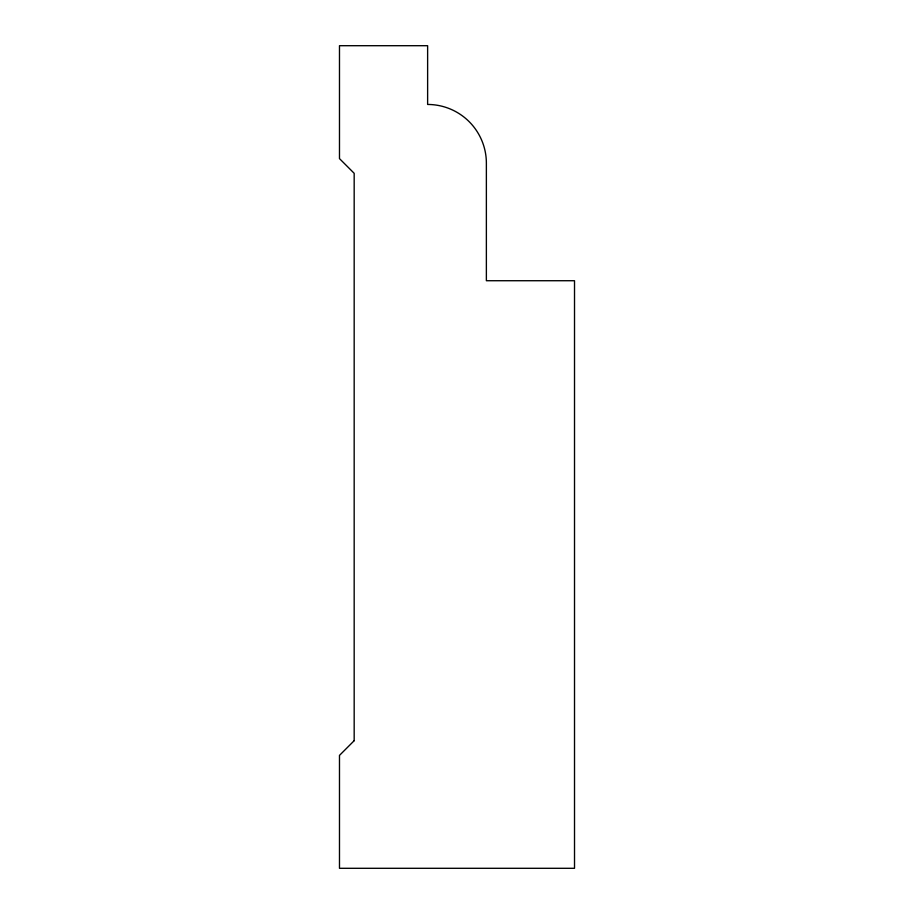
<?xml version="1.0" encoding="UTF-8"?>
<svg xmlns="http://www.w3.org/2000/svg" width="914" height="914" viewBox="0 0 914 914"><rect width="100%" height="100%" fill="white"/><g stroke="black" fill="none" stroke-linecap="round" stroke-linejoin="round"><path stroke-width="1.37" d="M354.175 740.694L339.482 755.387L339.482 868.3L574.518 868.3L574.518 280.724L486.374 280.724L486.374 163.218A58.759 58.759 0 0 0 427.626 104.459L427.626 45.7L339.482 45.7L339.482 158.613L354.175 173.306L354.175 740.694"/></g></svg>
